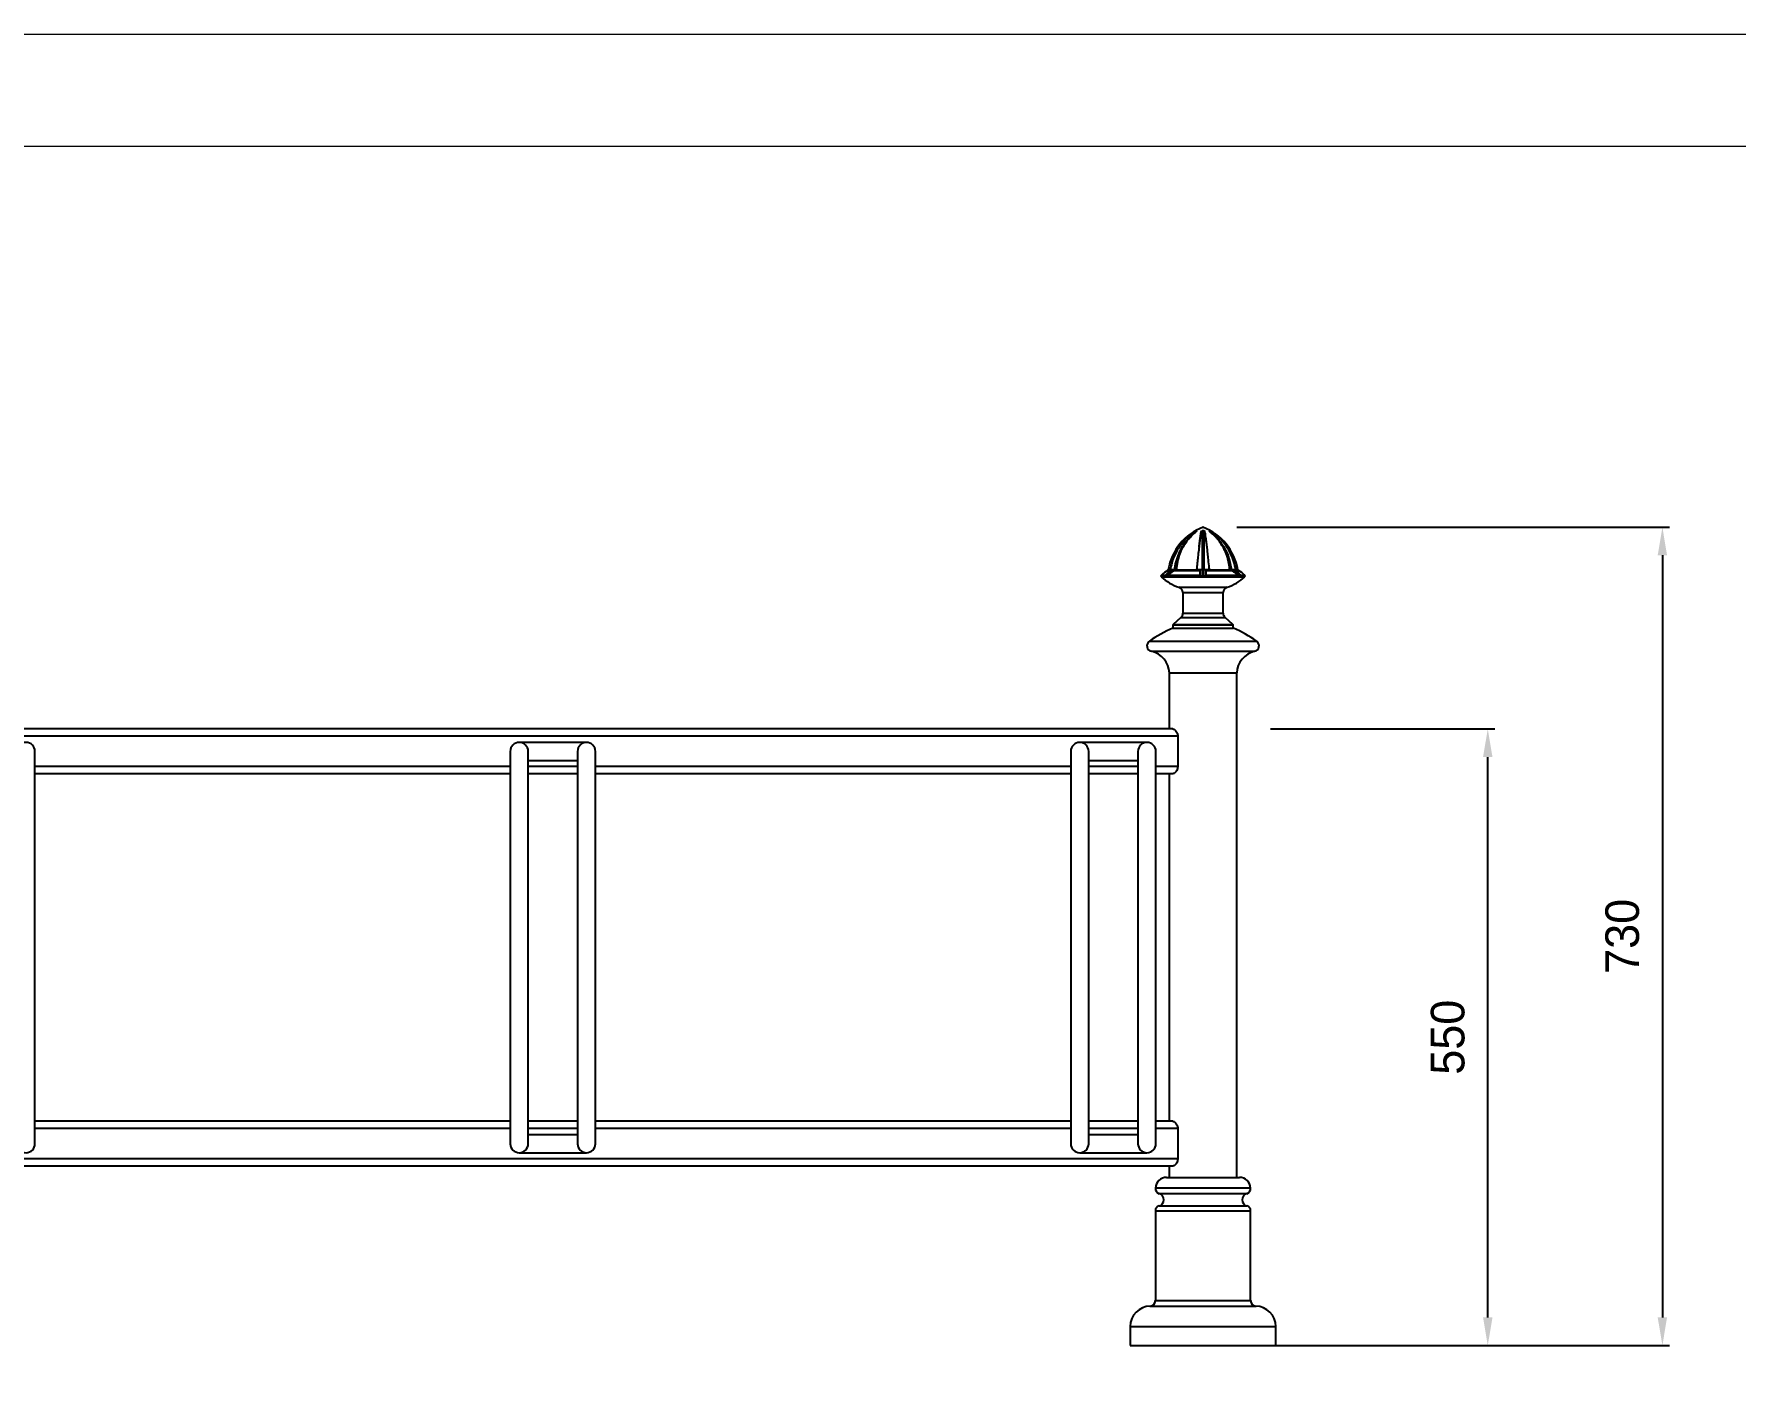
# Model space of a CAD drawing. Header units: millimetres. Extents: x 3621 to 9561, y -2206 to 1994.
# Drawn here: x 5261 to 6779, y 801 to 1994 of the extents above; entities that cross this region are included whole.
import ezdxf

# ---------------------------------------------------------------- set-up
doc = ezdxf.new("R2010")
doc.units = ezdxf.units.MM
doc.header["$PDSIZE"] = -1
doc.layers.add('tabelka', color=155, linetype='Continuous')
doc.layers.add('WYMIAR', color=96, linetype='Continuous')
doc.dimstyles.new('1-1', dxfattribs={"dimtxt": 30, "dimasz": 25, "dimexe": 6.25, "dimexo": 30, "dimgap": 20.625, "dimtad": 1, "dimdec": 1, "dimtxsty": 'Standard', "dimcen": 0, "dimclrd": 2, "dimclre": 2, "dimclrt": 2, "dimadec": 0, "dimazin": 0, "dimtfac": 1, "dimtdec": 1, "dimtmove": 0, "dimatfit": 3, "dimfxl": 0, "dimarcsym": 0})

# ---------------------------------------------------------------- blocks, each defined once
blk = doc.blocks.new('front')
for p, q in [((1531.4, 2469.3), (1531.9, 2469.3)), ((1536.7, 2469.3), (1537.8, 2469.3)), ((1542.5, 2469.3), (1543.1, 2469.3)), ((1500, 2429.6), (1503.7, 2429.6)), ((1505.7, 2433.7), (1508.6, 2433.7)), ((1506.2, 2434.4), (1508, 2434.4)), ((1506.5, 2429.6), (1534.5, 2429.6)), ((1511.9, 2434.3), (1507.9, 2434.3)), ((1507.9, 2434.3), (1507.9, 2434.3)), ((1507.9, 2434.3), (1507.9, 2434.3)), ((1512.5, 2434.3), (1508.2, 2431.6)), ((1512.5, 2434.3), (1508.2, 2431.6)), ((1511.4, 2433.7), (1534.4, 2433.7)), ((1511.5, 2433.8), (1512.2, 2434.2)), ((1512.5, 2434.3), (1512.6, 2434.3)), ((1512.6, 2434.3), (1512.6, 2434.3)), ((1513.7, 2434.3), (1512.6, 2434.3)), ((1513.7, 2434.4), (1531.5, 2434.4)), ((1513.7, 2434.3), (1513.7, 2434.3)), ((1531.4, 2434.3), (1531.4, 2434.3)), ((1536.6, 2434.3), (1531.4, 2434.3)), ((1531.4, 2434.3), (1531.4, 2434.3)), ((1531.4, 2434.3), (1531.4, 2434.3)), ((1536.6, 2428.5), (1536.6, 2434.3)), ((1537.8, 2434.3), (1537.6, 2434.3)), ((1537.9, 2434.3), (1537.8, 2434.3)), ((1537.9, 2428.5), (1537.9, 2434.3)), ((1538, 2434.3), (1537.9, 2434.3)), ((1540.3, 2434.3), (1538, 2434.3)), ((1540, 2433.7), (1563, 2433.7)), ((1540, 2429.6), (1568, 2429.6)), ((1543, 2434.3), (1540.3, 2434.3)), ((1543, 2434.4), (1560.7, 2434.4)), ((1543, 2434.3), (1543, 2434.3)), ((1543, 2434.3), (1543, 2434.3)), ((1543, 2434.3), (1543, 2434.3)), ((1560.7, 2434.3), (1560.7, 2434.3)), ((1561.9, 2434.3), (1560.7, 2434.3)), ((1566.3, 2431.6), (1562, 2434.3)), ((1562.5, 2434.3), (1562.3, 2434.3)), ((1562.6, 2434.3), (1562.5, 2434.3)), ((1562.8, 2434.3), (1562.6, 2434.3)), ((1564.9, 2434.3), (1562.8, 2434.3)), ((1566.5, 2434.3), (1564.9, 2434.3)), ((1565.8, 2433.7), (1568.8, 2433.7)), ((1566.3, 2431.6), (1565.8, 2431.9)), ((1566.5, 2434.4), (1568.2, 2434.4)), ((1566.5, 2434.3), (1566.5, 2434.3)), ((1566.5, 2434.3), (1566.5, 2434.3)), ((1570.7, 2429.6), (1574.4, 2429.6)), ((1500, 2428.1), (1537.2, 2428.1)), ((1515.8, 2418.7), (1537.2, 2418.7)), ((1537.2, 2428.1), (1574.4, 2428.1)), ((1537.2, 2418.7), (1558.7, 2418.7)), ((1519.2, 2413.9), (1519.2, 2395.6)), ((1519.2, 2413.9), (1537.2, 2413.9)), ((1537.2, 2413.9), (1555.2, 2413.9)), ((1555.2, 2395.6), (1555.2, 2413.9)), ((1510.2, 2384.9), (1510.2, 2382.3)), ((1564.2, 2384.9), (1510.2, 2384.9)), ((1517.5, 2391.8), (1510.6, 2385.6)), ((1510.6, 2385.6), (1537.2, 2385.6)), ((1517.5, 2391.8), (1537.2, 2391.8)), ((1519.2, 2395.6), (1537.2, 2395.6)), ((1537.2, 2395.6), (1555.2, 2395.6)), ((1537.2, 2391.8), (1556.9, 2391.8)), ((1537.2, 2385.6), (1563.9, 2385.6)), ((1563.9, 2385.6), (1556.9, 2391.8)), ((1564.2, 2382.3), (1564.2, 2384.9)), ((1489.4, 2370.6), (1537.2, 2370.6)), ((1510.2, 2382.3), (1537.2, 2382.3)), ((1537.2, 2382.3), (1564.2, 2382.3)), ((1537.2, 2370.6), (1585.1, 2370.6)), ((1491.1, 2361.6), (1537.2, 2361.6)), ((1537.2, 2361.6), (1583.3, 2361.6)), ((1507.1, 2342.3), (1507.1, 2292.3)), ((1507.1, 2342.3), (1537.2, 2342.3)), ((1537.2, 2342.3), (1567.4, 2342.3)), ((1567.4, 1892.3), (1567.4, 2342.3)), ((1514.7, 2285.9), (-600.2, 2285.9)), ((1510.3, 2292.3), (-595.9, 2292.3)), ((987.2, 2280.3), (927.2, 2280.3)), ((1487.2, 2280.3), (1427.2, 2280.3)), ((1514.7, 2285.9), (1514.7, 2258.7)), ((495.2, 1922.3), (495.2, 2272.3)), ((919.2, 2272.3), (919.2, 1922.3)), ((935.2, 1922.3), (935.2, 2272.3)), ((935.2, 2264.3), (979.2, 2264.3)), ((979.2, 2272.3), (979.2, 1922.3)), ((995.2, 1922.3), (995.2, 2272.3)), ((1419.2, 2272.3), (1419.2, 1922.3)), ((1435.2, 1922.3), (1435.2, 2272.3)), ((1435.2, 2264.3), (1479.2, 2264.3)), ((1479.2, 2272.3), (1479.2, 1922.3)), ((1495.2, 1922.3), (1495.2, 2272.3)), ((919.2, 2258.7), (495.2, 2258.7)), ((919.2, 2252.3), (495.2, 2252.3)), ((979.2, 2258.7), (935.2, 2258.7)), ((979.2, 2252.3), (935.2, 2252.3)), ((1419.2, 2258.7), (995.2, 2258.7)), ((1419.2, 2252.3), (995.2, 2252.3)), ((1479.2, 2258.7), (1435.2, 2258.7)), ((1479.2, 2252.3), (1435.2, 2252.3)), ((1514.7, 2258.7), (1495.2, 2258.7)), ((1510.3, 2252.3), (1495.2, 2252.3)), ((1507.1, 2252.3), (1507.1, 1942.3)), ((919.2, 1942.3), (495.2, 1942.3)), ((919.2, 1935.9), (495.2, 1935.9)), ((979.2, 1942.3), (935.2, 1942.3)), ((979.2, 1935.9), (935.2, 1935.9)), ((979.2, 1930.3), (935.2, 1930.3)), ((1419.2, 1942.3), (995.2, 1942.3)), ((1419.2, 1935.9), (995.2, 1935.9)), ((1479.2, 1942.3), (1435.2, 1942.3)), ((1479.2, 1935.9), (1435.2, 1935.9)), ((1479.2, 1930.3), (1435.2, 1930.3)), ((1510.3, 1942.3), (1495.2, 1942.3)), ((1514.7, 1935.9), (1495.2, 1935.9)), ((1514.7, 1935.9), (1514.7, 1908.7)), ((927.2, 1914.3), (987.2, 1914.3)), ((1427.2, 1914.3), (1487.2, 1914.3)), ((1514.7, 1908.7), (-600.2, 1908.7)), ((1510.3, 1902.3), (-595.9, 1902.3)), ((1507.1, 1902.3), (1507.1, 1892.3)), ((1494.7, 1882.8), (1536.1, 1882.8)), ((1504.7, 1892.3), (1536.4, 1892.3)), ((1536.1, 1882.8), (1579.7, 1882.8)), ((1536.4, 1892.3), (1569.7, 1892.3)), ((1498.2, 1877.8), (1536.2, 1877.8)), ((1536.2, 1877.8), (1576.2, 1877.8)), ((1494.7, 1862.3), (1494.7, 1782.3)), ((1494.7, 1862.3), (1536.1, 1862.3)), ((1498.1, 1866.8), (1536.2, 1866.8)), ((1536.1, 1862.3), (1579.7, 1862.3)), ((1536.2, 1866.8), (1576.3, 1866.8)), ((1579.7, 1782.3), (1579.7, 1862.3)), ((1489.7, 1777.3), (1536, 1777.3)), ((1494.7, 1782.3), (1536.1, 1782.3)), ((1536, 1777.3), (1584.7, 1777.3)), ((1536.1, 1782.3), (1579.7, 1782.3)), ((1472.2, 1759.3), (1472.2, 1742.3)), ((1472.2, 1759.3), (1535.5, 1759.3)), ((1535.5, 1759.3), (1602.2, 1759.3)), ((1602.2, 1742.3), (1602.2, 1759.3)), ((1472.2, 1742.3), (1535.5, 1742.3)), ((1535.5, 1742.3), (1602.2, 1742.3))]:
    blk.add_line(p, q)
at = {"flags": 128}
for points in [[(1545.7, 2466.6), (1545.8, 2466.5), (1549.3, 2463.3), (1552.5, 2459.5), (1555.4, 2455.2), (1558.9, 2448.4), (1561.2, 2441.5), (1562.6, 2434.3), (1562.6, 2434.3), (1562.6, 2434.3)], [(1531.4, 2434.3), (1531.4, 2434.3), (1531.4, 2434.3)], [(1543, 2434.3), (1543, 2434.3), (1543, 2434.3)]]:
    blk.add_lwpolyline(points, dxfattribs=at)
for centre, radius, start, end in [((1554.5, 2426.5), 48.9, 110.687, 170.7269), ((1519.9, 2426.5), 48.9, 9.2731, 69.313), ((1500.7, 2428.8), 1, 134.008, 225.992), ((1517.7, 2411.3), 25.4, 118.1547, 134.008), ((1521.2, 2414.8), 21.7, 115.4742, 140.5403), ((1522.6, 2414), 22.6, 128.2059, 140.2655), ((1505.2, 2434.6), 1, 298.1547, 350.7269), ((1507.9, 2434.3), 0.0165, 111.8944, 123.1296), ((1553.3, 2414.8), 21.7, 39.4597, 64.5264), ((1551.9, 2414), 22.7, 39.7345, 51.791), ((1566.6, 2434.5), 0.178, 240.9743, 241.9795), ((1569.2, 2434.6), 1, 189.2731, 241.8453), ((1556.8, 2411.3), 25.4, 45.992, 61.8453), ((1573.7, 2428.8), 1, 314.008, 45.992), ((1528.2, 2457.3), 40.6, 225.992, 252.1131), ((1514.2, 2413.9), 5, 0, 72.1131), ((1560.2, 2413.9), 5, 107.8869, 180), ((1546.2, 2457.3), 40.6, 287.8869, 314.008), ((1511.2, 2384.9), 1, 131.6335, 180), ((1514.2, 2395.6), 5, 311.6335, 0), ((1560.2, 2395.6), 5, 180, 228.3665), ((1563.2, 2384.9), 1, 0, 48.3665), ((1492.2, 2366.5), 5, 124.9982, 257.4886), ((1558.2, 2272.3), 120, 113.5565, 124.9982), ((1516.3, 2272.3), 120, 55.0018, 66.4435), ((1582.2, 2366.5), 5, 282.5114, 55.0018), ((1486.7, 2341.6), 20.5, 2.0539, 77.4886), ((1587.8, 2341.6), 20.5, 102.5114, 177.9461), ((487.2, 2272.3), 8, 0, 180), ((927.2, 2272.3), 8, 0, 180), ((987.2, 2272.3), 8, 0, 180), ((1427.2, 2272.3), 8, 0, 180), ((1487.2, 2272.3), 8, 0, 180), ((487.2, 1922.3), 8, 180, 0), ((487.2, 1922.3), 8, 270, 0), ((927.2, 1922.3), 8, 180, 0), ((987.2, 1922.3), 8, 180, 270), ((987.2, 1922.3), 8, 180, 0), ((987.2, 1922.3), 8, 270, 0), ((1427.2, 1922.3), 8, 180, 0), ((1487.2, 1922.3), 8, 180, 270), ((1487.2, 1922.3), 8, 180, 0), ((1487.2, 1922.3), 8, 270, 0), ((1504.7, 1882.3), 10, 90, 177.464), ((1499.7, 1882.5), 5, 177.464, 252.5768), ((1569.7, 1882.3), 10, 2.536, 90), ((1574.7, 1882.5), 5, 287.4232, 2.536), ((1496.5, 1872.3), 5.71, 286.2602, 72.5768), ((1577.9, 1872.3), 5.71, 107.4232, 253.7398), ((1499.4, 1862.3), 4.71, 106.2602, 180), ((1575, 1862.3), 4.71, 0, 73.7398), ((1490.2, 1759.3), 18, 90, 180), ((1489.7, 1782.3), 5, 270, 0), ((1584.7, 1782.3), 5, 180, 270), ((1584.2, 1759.3), 18, 0, 90)]:
    blk.add_arc(centre, radius, start, end)
for points, knots in [([(1511.9, 2434.3), (1511.9, 2434.3), (1511.9, 2436.7), (1513.2, 2441.5), (1515.4, 2448.6), (1518.5, 2454.6), (1521.8, 2459.5), (1525.1, 2463.3), (1527.4, 2465.6), (1528.7, 2466.6), (1528.7, 2466.6)], [0, 0, 0, 0, 0.000002, 0.188553, 0.3816, 0.586266, 0.724539, 0.86455, 0.99604, 1, 1, 1, 1]), ([(1525.2, 2462.8), (1524.9, 2462.5), (1523.7, 2461.3), (1522.2, 2459.3), (1520.7, 2457.1), (1519.7, 2455.6), (1518.9, 2454.2), (1517.9, 2452.4), (1516.7, 2450), (1515.5, 2447.1), (1514.3, 2443.4), (1513.1, 2439.1), (1512.7, 2436), (1512.4, 2434.3)], [0, 0, 0, 0, 0.041994, 0.162989, 0.256138, 0.293464, 0.342154, 0.407962, 0.490956, 0.591278, 0.709194, 0.845173, 1, 1, 1, 1]), ([(1516.1, 2454.8), (1517.3, 2456.5), (1519.6, 2459.7), (1523.5, 2463.7), (1527.4, 2466.9), (1530.1, 2468.5), (1531.4, 2469.3)], [0, 0, 0, 0, 0.278189, 0.557091, 0.777591, 1, 1, 1, 1]), ([(1526.7, 2466.3), (1526.5, 2466.2), (1526.1, 2465.9), (1525.3, 2465.2), (1524.5, 2464.5), (1523.7, 2463.8), (1523.1, 2463.2), (1522.5, 2462.7), (1522, 2462.1), (1521.4, 2461.5), (1520.9, 2461), (1520.2, 2460.2), (1519.5, 2459.3), (1518.8, 2458.5), (1518.3, 2457.9), (1517.6, 2457.1), (1516.9, 2456), (1516.4, 2455.2), (1516.1, 2454.8)], [0, 0, 0, 0, 0.050972, 0.10195, 0.203913, 0.254887, 0.305862, 0.356836, 0.407813, 0.458785, 0.509764, 0.560739, 0.662695, 0.713673, 0.764648, 0.815623, 0.907766, 1, 1, 1, 1]), ([(1519.6, 2454.8), (1520.6, 2456.5), (1522.5, 2459.7), (1525.9, 2463.6), (1528.7, 2466.4), (1530.4, 2467.6), (1530.9, 2468)], [0, 0, 0, 0, 0.3152345, 0.631276, 0.8811347, 1, 1, 1, 1]), ([(1519.6, 2454.8), (1519.8, 2455), (1520.1, 2455.7), (1520.7, 2456.6), (1521.2, 2457.5), (1521.6, 2458.1), (1522, 2458.7), (1522.6, 2459.6), (1523.2, 2460.4), (1523.8, 2461.2), (1524.3, 2461.8), (1524.8, 2462.3), (1525.3, 2462.9), (1525.9, 2463.6), (1526.6, 2464.4), (1527.3, 2465), (1528, 2465.7), (1528.5, 2466.1), (1528.8, 2466.3)], [0, 0, 0, 0, 0.050977, 0.152939, 0.203912, 0.25489, 0.305862, 0.356836, 0.458802, 0.509775, 0.560754, 0.611728, 0.6627, 0.713679, 0.815638, 0.866613, 0.91759, 1, 1, 1, 1]), ([(1531.4, 2469.3), (1530.9, 2469.1), (1529.9, 2468.5), (1528.4, 2467.5), (1527.3, 2466.8), (1526.7, 2466.3)], [0, 0, 0, 0, 0.290903, 0.588293, 1, 1, 1, 1]), ([(1528.8, 2466.3), (1529.3, 2466.9), (1530.1, 2467.7), (1531.2, 2468.7), (1531.7, 2469.1), (1531.9, 2469.3)], [0, 0, 0, 0, 0.4971972, 0.7495156, 1, 1, 1, 1]), ([(1533.7, 2454.8), (1533.9, 2456.5), (1534.3, 2459.7), (1534.9, 2463.7), (1535.4, 2466.9), (1535.7, 2468.5), (1535.9, 2469.3)], [0, 0, 0, 0, 0.278189, 0.557091, 0.777589, 1, 1, 1, 1]), ([(1535.2, 2466.3), (1535.2, 2466.2), (1535.1, 2465.9), (1535, 2465.2), (1534.9, 2464.5), (1534.8, 2463.8), (1534.8, 2463.2), (1534.7, 2462.7), (1534.6, 2462.1), (1534.5, 2461.5), (1534.4, 2461), (1534.3, 2460.2), (1534.2, 2459.3), (1534.1, 2458.5), (1534, 2457.9), (1533.9, 2457.1), (1533.8, 2456), (1533.7, 2455.2), (1533.7, 2454.8)], [0, 0, 0, 0, 0.050974, 0.101949, 0.203912, 0.254886, 0.305862, 0.356839, 0.407813, 0.458787, 0.509764, 0.560738, 0.662699, 0.713676, 0.76465, 0.815626, 0.907766, 1, 1, 1, 1]), ([(1536.7, 2469.3), (1536.5, 2469.1), (1536.1, 2468.5), (1535.6, 2467.5), (1535.3, 2466.8), (1535.2, 2466.3)], [0, 0, 0, 0, 0.290905, 0.588291, 1, 1, 1, 1]), ([(1536.6, 2434.3), (1536.6, 2434.3), (1536.6, 2436.8), (1536.6, 2441.6), (1536.6, 2448.7), (1536.6, 2454.6), (1536.6, 2459.6), (1536.6, 2463.3), (1536.6, 2466.8), (1536.7, 2468), (1536.7, 2469.3), (1536.7, 2469.3)], [0, 0, 0, 0, 0.000001, 0.168985, 0.337966, 0.519236, 0.642473, 0.765707, 0.882858, 0.999998, 1, 1, 1, 1]), ([(1537.8, 2469.3), (1537.8, 2469.3), (1537.8, 2468), (1537.9, 2466.8), (1537.9, 2463.3), (1537.9, 2459.6), (1537.9, 2454.6), (1537.9, 2448.7), (1537.9, 2441.6), (1537.9, 2436.8), (1537.9, 2434.3), (1537.9, 2434.3)], [0, 0, 0, 0, 0.000002, 0.117142, 0.234293, 0.357527, 0.480764, 0.662034, 0.831015, 0.999999, 1, 1, 1, 1]), ([(1539.3, 2466.3), (1539.1, 2466.9), (1538.8, 2467.7), (1538.4, 2468.7), (1538, 2469.1), (1537.8, 2469.3)], [0, 0, 0, 0, 0.4971898, 0.7495077, 1, 1, 1, 1]), ([(1540.8, 2454.8), (1540.6, 2456.5), (1540.2, 2459.7), (1539.6, 2463.7), (1539.1, 2466.9), (1538.7, 2468.5), (1538.6, 2469.3)], [0, 0, 0, 0, 0.278189, 0.557091, 0.777589, 1, 1, 1, 1]), ([(1540.8, 2454.8), (1540.8, 2455), (1540.7, 2455.7), (1540.6, 2456.6), (1540.5, 2457.5), (1540.4, 2458.1), (1540.3, 2458.7), (1540.2, 2459.6), (1540.1, 2460.4), (1540, 2461.2), (1539.9, 2461.8), (1539.8, 2462.3), (1539.7, 2462.9), (1539.6, 2463.6), (1539.5, 2464.4), (1539.5, 2465), (1539.4, 2465.7), (1539.3, 2466.1), (1539.3, 2466.3)], [0, 0, 0, 0, 0.050976, 0.152938, 0.203913, 0.254888, 0.305861, 0.356837, 0.458799, 0.509774, 0.56075, 0.611726, 0.662699, 0.713676, 0.815637, 0.866612, 0.917589, 1, 1, 1, 1]), ([(1542.5, 2469.3), (1542.8, 2469.1), (1543.4, 2468.5), (1544.5, 2467.5), (1545.3, 2466.8), (1545.7, 2466.3)], [0, 0, 0, 0, 0.290906, 0.588296, 1, 1, 1, 1]), ([(1547.8, 2466.3), (1547, 2466.9), (1545.9, 2467.7), (1544.3, 2468.7), (1543.5, 2469.1), (1543.1, 2469.3)], [0, 0, 0, 0, 0.497188, 0.749505, 1, 1, 1, 1]), ([(1558.4, 2454.8), (1557.2, 2456.5), (1554.9, 2459.7), (1550.9, 2463.7), (1547, 2466.9), (1544.4, 2468.5), (1543.1, 2469.3)], [0, 0, 0, 0, 0.278189, 0.557091, 0.777591, 1, 1, 1, 1]), ([(1554.8, 2454.8), (1553.8, 2456.5), (1551.9, 2459.7), (1548.6, 2463.6), (1545.8, 2466.4), (1544.1, 2467.5), (1543.6, 2467.9)], [0, 0, 0, 0, 0.3175086, 0.6358301, 0.8874914, 1, 1, 1, 1]), ([(1545.7, 2466.3), (1545.9, 2466.2), (1546.3, 2465.9), (1547, 2465.2), (1547.7, 2464.5), (1548.4, 2463.8), (1548.9, 2463.2), (1549.4, 2462.7), (1549.9, 2462.1), (1550.3, 2461.5), (1550.8, 2461), (1551.4, 2460.2), (1552, 2459.3), (1552.6, 2458.5), (1553, 2457.9), (1553.5, 2457.1), (1554.1, 2456), (1554.6, 2455.2), (1554.8, 2454.8)], [0, 0, 0, 0, 0.050975, 0.101946, 0.203911, 0.254886, 0.305863, 0.356836, 0.407811, 0.458787, 0.509766, 0.560739, 0.6627, 0.713675, 0.76465, 0.815627, 0.907766, 1, 1, 1, 1]), ([(1558.4, 2454.8), (1558.2, 2455), (1557.8, 2455.7), (1557.1, 2456.6), (1556.5, 2457.5), (1556, 2458.1), (1555.5, 2458.7), (1554.8, 2459.6), (1554.1, 2460.4), (1553.4, 2461.2), (1552.8, 2461.8), (1552.3, 2462.3), (1551.7, 2462.9), (1550.9, 2463.6), (1550.2, 2464.4), (1549.4, 2465), (1548.6, 2465.7), (1548.1, 2466.1), (1547.8, 2466.3)], [0, 0, 0, 0, 0.050978, 0.152937, 0.203913, 0.254887, 0.30586, 0.356835, 0.458797, 0.509774, 0.560748, 0.611725, 0.662698, 0.713676, 0.815638, 0.866612, 0.917589, 1, 1, 1, 1]), ([(1562, 2434.3), (1561.7, 2436.1), (1561.3, 2439.4), (1560.1, 2443.8), (1558.8, 2447.5), (1557.6, 2450.4), (1556.4, 2452.7), (1555.4, 2454.5), (1554.6, 2455.9), (1553.8, 2457.2), (1552.9, 2458.4), (1551.9, 2459.8), (1550.5, 2461.5), (1549.3, 2462.9), (1548.4, 2463.8), (1548.2, 2464)], [0, 0, 0, 0, 0.155871, 0.290504, 0.40475, 0.499087, 0.573824, 0.638476, 0.684931, 0.729656, 0.772658, 0.820991, 0.887787, 0.973452, 1, 1, 1, 1]), ([(1516.1, 2454.8), (1515.5, 2453.9), (1513.6, 2451), (1511.3, 2446.1), (1509.2, 2440.2), (1508.4, 2436.4), (1508, 2434.4)], [0, 0, 0, 0, 0.156537, 0.470244, 0.733105, 1, 1, 1, 1]), ([(1513.7, 2434.4), (1513.8, 2435.6), (1514.2, 2439.2), (1515.3, 2444.4), (1517.2, 2450.1), (1518.8, 2453.2), (1519.6, 2454.8)], [0, 0, 0, 0, 0.1637056, 0.4918388, 0.7441581, 1, 1, 1, 1]), ([(1533.7, 2454.8), (1533.6, 2453.9), (1533.2, 2451), (1532.7, 2446.1), (1532.1, 2440.2), (1531.7, 2436.4), (1531.5, 2434.4)], [0, 0, 0, 0, 0.156539, 0.470244, 0.733105, 1, 1, 1, 1]), ([(1543, 2434.4), (1542.9, 2435.6), (1542.5, 2439.2), (1541.9, 2444.4), (1541.3, 2450.1), (1541, 2453.2), (1540.8, 2454.8)], [0, 0, 0, 0, 0.1637054, 0.4918392, 0.7441574, 1, 1, 1, 1]), ([(1554.8, 2454.8), (1555.3, 2453.9), (1556.8, 2451), (1558.7, 2446.1), (1560.1, 2440.2), (1560.5, 2436.4), (1560.7, 2434.4)], [0, 0, 0, 0, 0.156539, 0.470245, 0.733105, 1, 1, 1, 1]), ([(1566.5, 2434.4), (1566.3, 2435.6), (1565.5, 2439.2), (1563.8, 2444.4), (1561.3, 2450.1), (1559.4, 2453.2), (1558.4, 2454.8)], [0, 0, 0, 0, 0.163705, 0.49184, 0.744159, 1, 1, 1, 1]), ([(1508.6, 2433.7), (1507.9, 2433.2), (1506.4, 2432.2), (1504.8, 2430.7), (1504, 2429.8), (1503.7, 2429.6)], [0, 0, 0, 0, 0.424938, 0.855905, 1, 1, 1, 1]), ([(1503.7, 2429.6), (1503.7, 2429.5), (1503.7, 2429.5), (1503.7, 2429.4), (1503.7, 2429.2), (1503.9, 2428.9), (1504.3, 2428.7), (1504.5, 2428.5)], [0, 0, 0, 0, 0.033571, 0.079897, 0.170946, 0.49258, 1, 1, 1, 1]), ([(1505.1, 2428.5), (1505.3, 2428.7), (1505.6, 2428.9), (1506, 2429.2), (1506.1, 2429.3), (1506.3, 2429.4), (1506.4, 2429.5), (1506.4, 2429.5), (1506.5, 2429.6)], [0, 0, 0, 0, 0.560937, 0.705287, 0.840766, 0.902177, 0.964185, 1, 1, 1, 1]), ([(1506.5, 2429.6), (1507.2, 2430.3), (1508.7, 2431.9), (1510.5, 2433.1), (1511.4, 2433.7)], [0, 0, 0, 0, 0.495177, 1, 1, 1, 1]), ([(1508, 2434.4), (1508, 2434.4), (1507.9, 2434.4), (1507.9, 2434.4), (1507.9, 2434.4), (1507.9, 2434.3)], [0, 0, 0, 0, 0.29611, 0.689678, 1, 1, 1, 1]), ([(1507.9, 2434.3), (1508.1, 2434.3), (1508.4, 2434.2), (1508.7, 2434), (1508.7, 2433.9), (1508.7, 2433.9), (1508.7, 2433.8), (1508.7, 2433.7), (1508.6, 2433.7), (1508.6, 2433.7)], [0, 0, 0, 0, 0.605137, 0.732693, 0.820471, 0.907579, 0.944063, 0.980915, 1, 1, 1, 1]), ([(1507.9, 2434.3), (1507.9, 2434.3), (1507.9, 2434.3), (1507.9, 2434.3), (1507.9, 2434.3)], [0, 0, 0, 0, 0.559788, 1, 1, 1, 1]), ([(1507.9, 2434.3), (1507.9, 2434.3), (1507.9, 2434.3), (1507.9, 2434.3), (1507.9, 2434.3), (1507.9, 2434.3), (1507.9, 2434.3), (1507.9, 2434.3), (1507.9, 2434.3), (1507.9, 2434.3)], [0, 0, 0, 0, 0.1167187, 0.2334374, 0.3501561, 0.4875114, 0.6387756, 0.7554943, 1, 1, 1, 1]), ([(1511.4, 2433.7), (1511.4, 2433.7), (1511.5, 2433.7), (1511.6, 2433.8), (1511.9, 2433.9), (1512.6, 2434.2), (1513.2, 2434.3), (1513.7, 2434.3)], [0, 0, 0, 0, 0.021729, 0.0516442, 0.1092881, 0.311021, 1, 1, 1, 1]), ([(1513.7, 2434.3), (1513.7, 2434.4), (1513.7, 2434.4), (1513.7, 2434.4), (1513.7, 2434.4), (1513.7, 2434.4)], [0, 0, 0, 0, 0.418269, 0.841763, 1, 1, 1, 1]), ([(1513.7, 2434.3), (1513.7, 2434.3), (1513.7, 2434.3), (1513.7, 2434.3), (1513.7, 2434.3), (1513.7, 2434.3), (1513.7, 2434.3), (1513.7, 2434.3), (1513.7, 2434.3), (1513.7, 2434.3)], [0, 0, 0, 0, 0.229048, 0.3377243, 0.4996245, 0.6302023, 0.7388786, 0.8694222, 1, 1, 1, 1]), ([(1513.7, 2434.3), (1513.7, 2434.3), (1513.7, 2434.3), (1513.7, 2434.3), (1513.7, 2434.3)], [0, 0, 0, 0, 0.5596392, 1, 1, 1, 1]), ([(1531.5, 2434.4), (1531.5, 2434.4), (1531.5, 2434.4), (1531.4, 2434.4), (1531.4, 2434.4), (1531.4, 2434.3)], [0, 0, 0, 0, 0.295809, 0.69011, 1, 1, 1, 1]), ([(1531.4, 2434.3), (1532.1, 2434.3), (1532.9, 2434.2), (1533.7, 2434), (1534, 2433.9), (1534.2, 2433.9), (1534.4, 2433.8), (1534.4, 2433.7), (1534.4, 2433.7), (1534.4, 2433.7)], [0, 0, 0, 0, 0.605143, 0.732691, 0.820477, 0.907565, 0.944044, 0.980916, 1, 1, 1, 1]), ([(1531.4, 2434.3), (1531.4, 2434.3), (1531.4, 2434.3), (1531.4, 2434.3), (1531.4, 2434.3), (1531.4, 2434.3), (1531.4, 2434.3), (1531.4, 2434.3), (1531.4, 2434.3), (1531.4, 2434.3)], [0, 0, 0, 0, 0.1333724, 0.2464498, 0.3595272, 0.4932016, 0.6401708, 0.7738452, 1, 1, 1, 1]), ([(1534.4, 2433.7), (1534.4, 2433.2), (1534.5, 2432.2), (1534.5, 2430.7), (1534.5, 2429.8), (1534.5, 2429.6)], [0, 0, 0, 0, 0.424936, 0.855902, 1, 1, 1, 1]), ([(1534.5, 2429.6), (1534.5, 2429.5), (1534.5, 2429.5), (1534.6, 2429.4), (1534.9, 2429.2), (1535.6, 2428.9), (1536.2, 2428.7), (1536.6, 2428.5)], [0, 0, 0, 0, 0.033563, 0.079887, 0.170927, 0.492555, 1, 1, 1, 1]), ([(1537.4, 2434.3), (1537.3, 2434.3), (1537.2, 2434.3), (1536.9, 2434.3), (1536.7, 2434.3), (1536.6, 2434.3)], [0, 0, 0, 0, 0.1985294, 0.598535, 1, 1, 1, 1]), ([(1537.6, 2434.3), (1537.6, 2434.3), (1537.5, 2434.3), (1537.5, 2434.3), (1537.4, 2434.3)], [0, 0, 0, 0, 0.262462, 1, 1, 1, 1]), ([(1537.9, 2428.5), (1538.3, 2428.7), (1538.9, 2428.9), (1539.5, 2429.2), (1539.7, 2429.3), (1539.9, 2429.4), (1539.9, 2429.5), (1539.9, 2429.5), (1540, 2429.6)], [0, 0, 0, 0, 0.560933, 0.705285, 0.840737, 0.902159, 0.964169, 1, 1, 1, 1]), ([(1540, 2433.7), (1540, 2433.7), (1540, 2433.7), (1540.1, 2433.8), (1540.3, 2433.9), (1541.3, 2434.2), (1542.3, 2434.3), (1543, 2434.3)], [0, 0, 0, 0, 0.021726, 0.05165, 0.109286, 0.311036, 1, 1, 1, 1]), ([(1540, 2429.6), (1540, 2430.3), (1540, 2431.9), (1540, 2433.1), (1540, 2433.7)], [0, 0, 0, 0, 0.495178, 1, 1, 1, 1]), ([(1543, 2434.3), (1543, 2434.4), (1543, 2434.4), (1543, 2434.4), (1543, 2434.4), (1543, 2434.4)], [0, 0, 0, 0, 0.418436, 0.841628, 1, 1, 1, 1]), ([(1543, 2434.3), (1543, 2434.3), (1543, 2434.3), (1543, 2434.3), (1543, 2434.3), (1543, 2434.3), (1543, 2434.3), (1543, 2434.3), (1543, 2434.3), (1543, 2434.3)], [0, 0, 0, 0, 0.239443, 0.353626, 0.502032, 0.637014, 0.751197, 0.886178, 1, 1, 1, 1]), ([(1560.7, 2434.4), (1560.7, 2434.4), (1560.7, 2434.4), (1560.7, 2434.4), (1560.7, 2434.4), (1560.7, 2434.3)], [0, 0, 0, 0, 0.296193, 0.690004, 1, 1, 1, 1]), ([(1560.7, 2434.3), (1560.7, 2434.3), (1560.7, 2434.3), (1560.7, 2434.3), (1560.7, 2434.3), (1560.7, 2434.3), (1560.7, 2434.3), (1560.7, 2434.3), (1560.7, 2434.3), (1560.7, 2434.3)], [0, 0, 0, 0, 0.1075823, 0.2368116, 0.3660749, 0.4736572, 0.6339275, 0.7415098, 1, 1, 1, 1]), ([(1560.7, 2434.3), (1561.2, 2434.3), (1561.7, 2434.2), (1562.3, 2434), (1562.5, 2433.9), (1562.7, 2433.9), (1562.9, 2433.8), (1563, 2433.7), (1563, 2433.7), (1563, 2433.7)], [0, 0, 0, 0, 0.605126, 0.732697, 0.820488, 0.907597, 0.944077, 0.980936, 1, 1, 1, 1]), ([(1560.7, 2434.3), (1560.7, 2434.3), (1560.7, 2434.3), (1560.7, 2434.3), (1560.7, 2434.3)], [0, 0, 0, 0, 0.5598117, 1, 1, 1, 1]), ([(1562.3, 2434.3), (1562.3, 2434.3), (1562.2, 2434.3), (1562.2, 2434.3), (1562.1, 2434.3)], [0, 0, 0, 0, 0.262451, 1, 1, 1, 1]), ([(1563, 2433.7), (1563.8, 2433.2), (1565.3, 2432.2), (1566.9, 2430.7), (1567.8, 2429.8), (1568, 2429.6)], [0, 0, 0, 0, 0.424938, 0.8559, 1, 1, 1, 1]), ([(1565.8, 2433.7), (1565.8, 2433.7), (1565.8, 2433.7), (1565.7, 2433.8), (1565.7, 2433.9), (1566, 2434.2), (1566.3, 2434.3), (1566.5, 2434.3)], [0, 0, 0, 0, 0.021748, 0.051658, 0.109301, 0.311033, 1, 1, 1, 1]), ([(1570.7, 2429.6), (1570, 2430.3), (1568.5, 2431.9), (1566.7, 2433.1), (1565.8, 2433.7)], [0, 0, 0, 0, 0.495181, 1, 1, 1, 1]), ([(1566.5, 2434.3), (1566.5, 2434.4), (1566.5, 2434.4), (1566.5, 2434.4), (1566.5, 2434.4), (1566.5, 2434.4)], [0, 0, 0, 0, 0.418308, 0.841745, 1, 1, 1, 1]), ([(1566.5, 2434.3), (1566.5, 2434.3), (1566.5, 2434.3), (1566.5, 2434.3), (1566.5, 2434.3)], [0, 0, 0, 0, 0.560095, 1, 1, 1, 1]), ([(1566.5, 2434.3), (1566.5, 2434.3), (1566.5, 2434.3), (1566.5, 2434.3), (1566.5, 2434.3), (1566.5, 2434.3), (1566.5, 2434.3), (1566.5, 2434.3), (1566.5, 2434.3), (1566.5, 2434.3)], [0, 0, 0, 0, 0.231193, 0.367396, 0.517206, 0.632604, 0.768807, 0.884404, 1, 1, 1, 1]), ([(1568, 2429.6), (1568, 2429.5), (1568.1, 2429.5), (1568.2, 2429.4), (1568.4, 2429.2), (1568.9, 2428.9), (1569.1, 2428.7), (1569.3, 2428.5)], [0, 0, 0, 0, 0.0335503, 0.0798973, 0.1709229, 0.4925767, 1, 1, 1, 1]), ([(1570, 2428.5), (1570.2, 2428.7), (1570.5, 2428.9), (1570.7, 2429.2), (1570.8, 2429.3), (1570.8, 2429.4), (1570.8, 2429.5), (1570.7, 2429.5), (1570.7, 2429.6)], [0, 0, 0, 0, 0.560928, 0.705286, 0.840735, 0.902149, 0.964168, 1, 1, 1, 1]), ([(1504.5, 2428.5), (1504.6, 2428.5), (1504.7, 2428.4), (1505, 2428.4), (1505.1, 2428.5), (1505.1, 2428.5)], [0, 0, 0, 0, 0.378333, 0.683191, 1, 1, 1, 1]), ([(1536.6, 2428.5), (1536.7, 2428.5), (1537, 2428.4), (1537.5, 2428.4), (1537.8, 2428.5), (1537.9, 2428.5)], [0, 0, 0, 0, 0.378241, 0.683105, 1, 1, 1, 1]), ([(1569.3, 2428.5), (1569.4, 2428.5), (1569.5, 2428.4), (1569.7, 2428.4), (1569.9, 2428.5), (1570, 2428.5)], [0, 0, 0, 0, 0.378297, 0.683171, 1, 1, 1, 1]), ([(1510.3, 2292.3), (1510.7, 2292.3), (1511.4, 2292.1), (1512.8, 2291), (1513.9, 2289.4), (1514.6, 2287.5), (1514.6, 2286.4), (1514.7, 2285.9)], [0, 0, 0, 0, 0.195915, 0.441417, 0.701353, 0.86928, 1, 1, 1, 1]), ([(1514.7, 2258.7), (1514.6, 2258.1), (1514.5, 2256.9), (1513.8, 2255.1), (1512.8, 2253.6), (1511.5, 2252.5), (1510.7, 2252.4), (1510.3, 2252.3)], [0, 0, 0, 0, 0.16326, 0.325711, 0.550892, 0.779582, 1, 1, 1, 1]), ([(1510.3, 1942.3), (1510.7, 1942.3), (1511.4, 1942.1), (1512.8, 1941), (1513.9, 1939.4), (1514.6, 1937.5), (1514.6, 1936.4), (1514.7, 1935.9)], [0, 0, 0, 0, 0.195915, 0.441418, 0.701353, 0.869276, 1, 1, 1, 1]), ([(1514.7, 1908.7), (1514.6, 1908.1), (1514.5, 1906.9), (1513.8, 1905.1), (1512.8, 1903.6), (1511.5, 1902.5), (1510.7, 1902.4), (1510.3, 1902.3)], [0, 0, 0, 0, 0.16326, 0.32571, 0.550891, 0.779582, 1, 1, 1, 1])]:
    blk.add_open_spline(points, degree=3, knots=knots)
blk = doc.blocks.new('*D9')
at = {"layer": 'Defpoints', "color": 0}
for p in [(6334, 1374.2), (6557.9, 1374.2), (6365.5, 824.2)]:
    blk.add_point(p, dxfattribs=at)
at = {"layer": 'WYMIAR', "color": 2, "lineweight": -2}
for p, q in [((6364, 1374.2), (6564.2, 1374.2)), ((6557.9, 849.2), (6557.9, 1349.2)), ((6395.5, 824.2), (6564.2, 824.2))]:
    blk.add_line(p, q, dxfattribs=at)
at = {"layer": 'WYMIAR', "color": 2}
for points in [[(6553.7, 1349.2), (6562.1, 1349.2), (6557.9, 1374.2)], [(6553.7, 849.2), (6562.1, 849.2), (6557.9, 824.2)]]:
    blk.add_solid(points, dxfattribs=at)
at = {"layer": 'WYMIAR', "color": 2, "insert": (6522.3, 1099.2), "char_height": 30, "attachment_point": 5, "rotation": 90}
blk.add_mtext('550', dxfattribs=at)
blk = doc.blocks.new('*D11')
at = {"layer": 'Defpoints', "color": 0}
for p in [(6303.9, 1554.2), (6303.9, 824.2), (6713.7, 824.2)]:
    blk.add_point(p, dxfattribs=at)
at = {"layer": 'WYMIAR', "color": 2, "lineweight": -2}
for p, q in [((6333.9, 1554.2), (6719.9, 1554.2)), ((6713.7, 1529.2), (6713.7, 849.2)), ((6333.9, 824.2), (6719.9, 824.2))]:
    blk.add_line(p, q, dxfattribs=at)
at = {"layer": 'WYMIAR', "color": 2}
for points in [[(6709.5, 1529.2), (6717.8, 1529.2), (6713.7, 1554.2)], [(6709.5, 849.2), (6717.8, 849.2), (6713.7, 824.2)]]:
    blk.add_solid(points, dxfattribs=at)
at = {"layer": 'WYMIAR', "color": 2, "insert": (6678, 1189.2), "char_height": 30, "attachment_point": 5, "rotation": 90}
blk.add_mtext('730', dxfattribs=at)

msp = doc.modelspace()

# ---------------------------------------------------------------- linework, layer by layer
at = {"layer": 'tabelka', "lineweight": 5}
for points in [[(3621.33, 1994.17), (9561.33, 1994.17), (9561.33, -2205.83), (3621.33, -2205.83)], [(3721.33, 1894.17), (9461.33, 1894.17), (9461.33, -2105.83), (3721.33, -2105.83)]]:
    msp.add_lwpolyline(points, close=True, dxfattribs=at)

# ---------------------------------------------------------------- block references
msp.add_blockref('front', (4766.67, -918.09))

# ---------------------------------------------------------------- dimensions: what is measured, and where the dimension line sits
at = {"layer": 'WYMIAR'}
for base, p1, p2, picture, middle in [((6713.66, 824.23), (6303.9, 1554.23), (6303.9, 824.23), '*D11', (6678.03, 1189.23)), ((6557.91, 1374.23), (6365.54, 824.23), (6334.05, 1374.23), '*D9', (6522.29, 1099.23))]:
    dim = msp.add_linear_dim(base=base, p1=p1, p2=p2, angle=90, dimstyle='1-1', dxfattribs=at)
    dim.commit()
    dim.dimension.update_dxf_attribs({"geometry": picture, "text_midpoint": middle})

doc.saveas('drawing.dxf')
